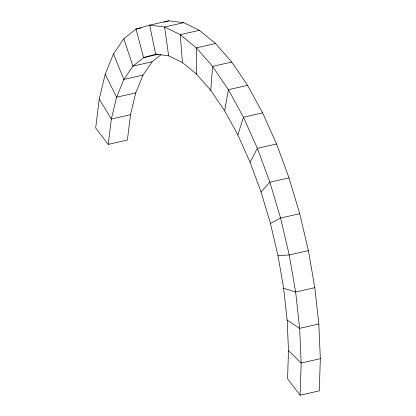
<?xml version="1.0" encoding="UTF-8"?>
<svg xmlns="http://www.w3.org/2000/svg" width="416" height="416" viewBox="0 0 416 416"><rect width="100%" height="100%" fill="white"/><g stroke="black" fill="none" stroke-linecap="round" stroke-linejoin="round"><path stroke-width="0.62" d="M108.228 144.383L111.348 119.038L116.594 97.209L123.848 79.425L132.922 66.123L143.598 57.637L155.61 54.174L168.662 55.817L182.432 62.525L196.586 74.136L210.772 90.36L224.645 110.807L237.853 134.961L250.078 162.235L261.024 191.953L270.41 223.387L278.013 255.762L283.644 288.283L287.16 320.143L288.48 350.563L287.57 378.789L300.123 395.2L319.29 390.868L320.325 358.686L318.822 324.007L314.808 287.685L308.391 250.614L299.728 213.71L289.021 177.871L276.552 143.993L262.61 112.897L247.551 85.363L231.738 62.057L215.566 43.56L199.43 30.321L183.732 22.672L168.849 20.8L149.687 25.132L135.996 29.084L123.822 38.756L113.48 53.919L105.212 74.194L99.226 99.081L95.675 127.972L108.228 144.383L127.39 140.046L130.51 114.707L135.762 92.872L143.01 75.088L152.084 61.786L161.236 54.517M300.123 395.2L301.163 363.017L299.655 328.344L295.646 292.022L289.229 254.951L280.561 218.041L269.859 182.208L257.384 148.325L243.448 117.234L228.389 89.695L212.576 66.388L196.404 47.892L180.268 34.658L164.57 27.009L149.687 25.132L155.61 54.174L156.842 53.893M210.772 90.36L212.576 66.388L231.738 62.057M224.645 110.807L228.389 89.695L247.551 85.363M237.853 134.961L243.448 117.234L262.61 112.897M250.078 162.235L257.384 148.325L276.552 143.993M261.024 191.953L269.859 182.208L289.021 177.871M270.41 223.387L280.561 218.041L299.728 213.71M163.873 22.235L168.849 20.8M140.941 27.966L135.996 29.084L143.598 57.637L158.434 54.283M183.732 22.672L164.57 27.009L168.662 55.817M199.43 30.321L180.268 34.658L182.432 62.525M215.566 43.56L196.404 47.892L196.586 74.136M152.084 61.786L132.922 66.123L123.822 38.756M143.01 75.088L123.848 79.425L113.48 53.919M135.762 92.872L116.594 97.209L105.212 74.194M130.51 114.707L111.348 119.038L99.226 99.081M308.391 250.614L289.229 254.951L278.013 255.762M314.808 287.685L295.646 292.022L283.644 288.283M318.822 324.007L299.655 328.344L287.16 320.143M320.325 358.686L301.163 363.017L288.48 350.563"/></g></svg>
